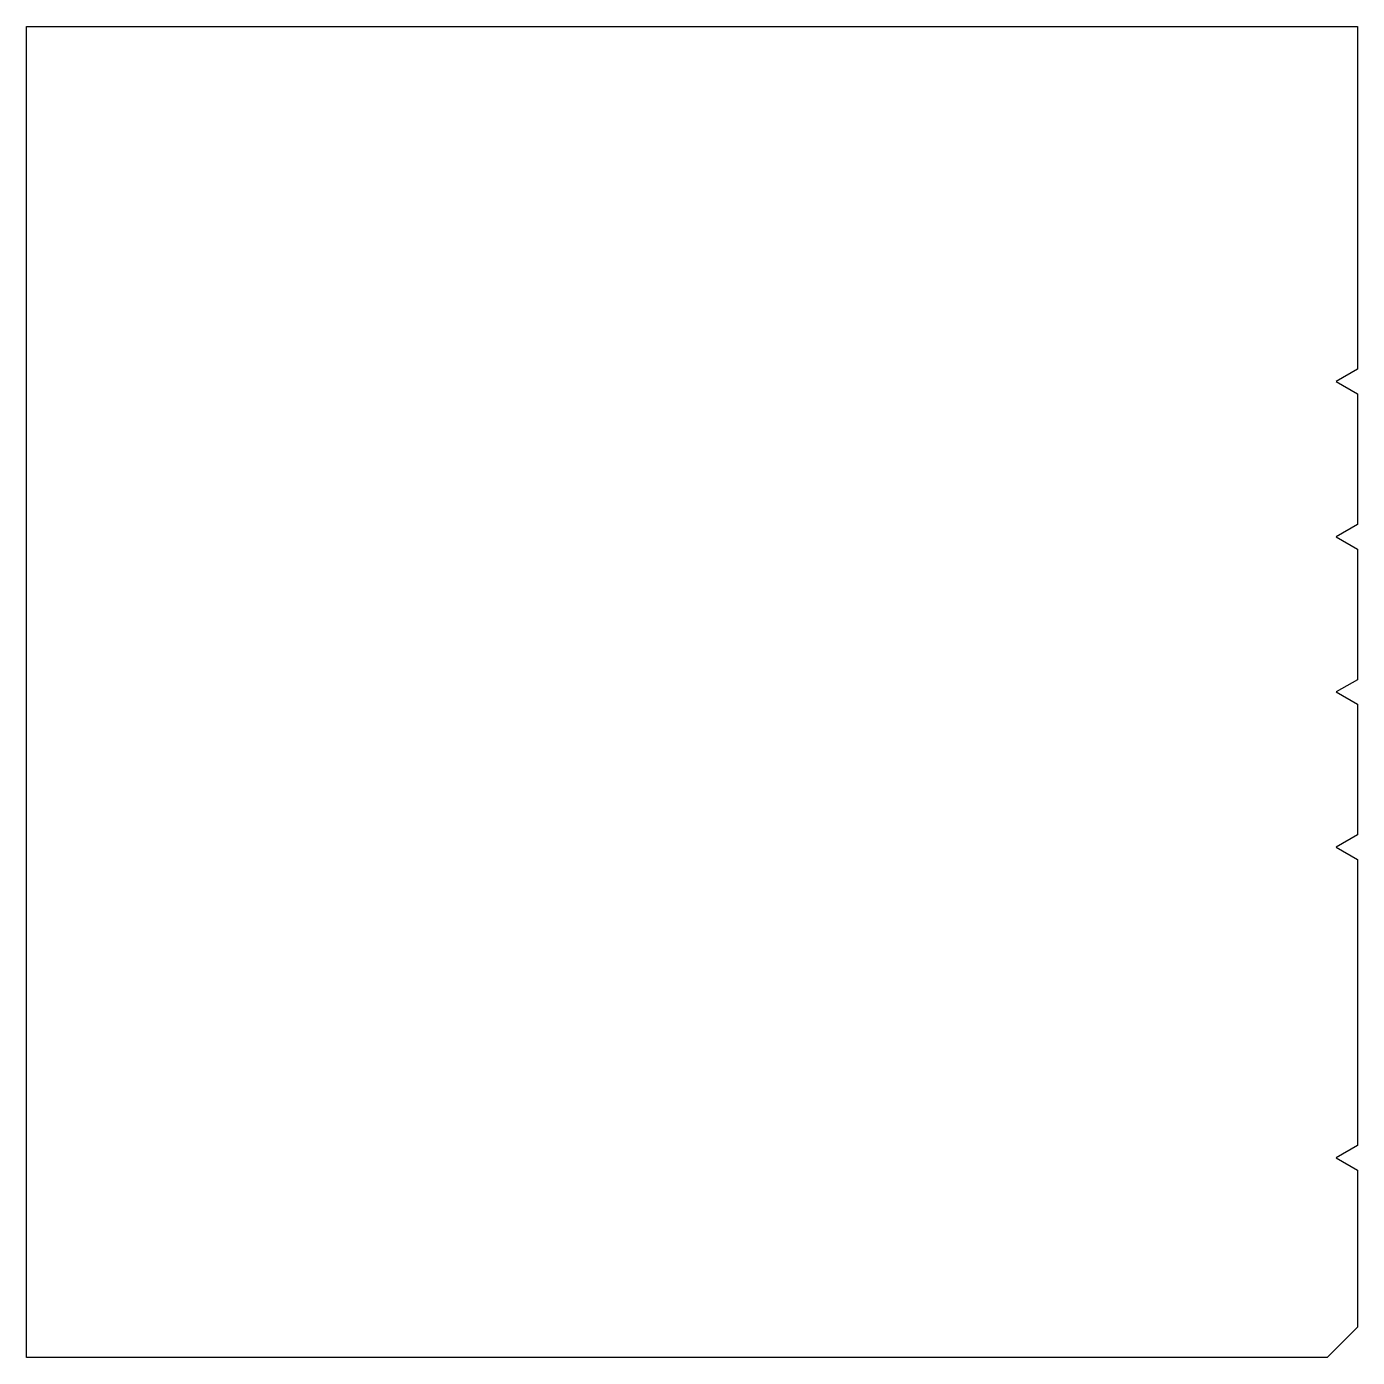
# Model space of a CAD drawing. Header units: inches. Extents: x -0.5 to 0.5, y -0.5 to 0.5.
import ezdxf

# ---------------------------------------------------------------- set-up
doc = ezdxf.new("R2010")
doc.units = ezdxf.units.IN
doc.layers.get('0').update_dxf_attribs({"linetype": 'CONTINUOUS'})

msp = doc.modelspace()

# ---------------------------------------------------------------- linework, layer by layer
for p, q in [((-0.5, -0.5), (-0.5, 0.5)), ((-0.5, 0.5), (0.5, 0.5)), ((0.5, 0.5), (0.5, 0.2426)), ((0.5, 0.2426), (0.484, 0.2333)), ((0.484, 0.2333), (0.5, 0.2241)), ((0.5, 0.2241), (0.5, 0.1259)), ((0.5, 0.1259), (0.484, 0.1167)), ((0.484, 0.1167), (0.5, 0.1074)), ((0.5, 0.1074), (0.5, 0.0092)), ((0.5, 0.0092), (0.484, 0)), ((0.484, 0), (0.5, -0.0092)), ((0.5, -0.0092), (0.5, -0.1074)), ((0.5, -0.1074), (0.484, -0.1167)), ((0.484, -0.1167), (0.5, -0.1259)), ((0.5, -0.1259), (0.5, -0.3408)), ((0.5, -0.3408), (0.484, -0.35)), ((0.484, -0.35), (0.5, -0.3592)), ((0.5, -0.3592), (0.5, -0.4774)), ((0.5, -0.4774), (0.4774, -0.5)), ((0.4774, -0.5), (-0.5, -0.5))]:
    msp.add_line(p, q)
msp.add_lwpolyline([(0.5, 0.5), (0.5, 0.2426), (0.484, 0.2333), (0.5, 0.2241), (0.5, 0.1259), (0.484, 0.1167), (0.5, 0.1074), (0.5, 0.0092), (0.484, 0), (0.5, -0.0092), (0.5, -0.1074), (0.484, -0.1167), (0.5, -0.1259), (0.5, -0.3408), (0.484, -0.35), (0.5, -0.3592), (0.5, -0.4774), (0.4774, -0.5), (-0.5, -0.5), (-0.5, 0.5)], close=True)

doc.saveas('drawing.dxf')
